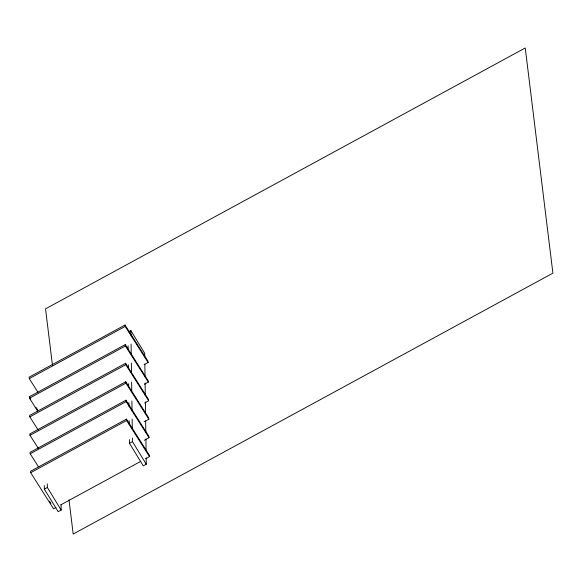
<?xml version="1.0" encoding="UTF-8"?>
<svg xmlns="http://www.w3.org/2000/svg" width="582" height="582" viewBox="0 0 582 582"><rect width="100%" height="100%" fill="white"/><g stroke="black" fill="none" stroke-linecap="round" stroke-linejoin="round"><path stroke-width="0.87" d="M144.132 364.667L148.097 362.513L147.93 361.109L125.043 325.018L29.1 377.194L29.275 378.606L38.041 392.428M29.275 378.606L125.217 326.422L125.043 325.018M128.637 331.864L130.885 330.641L144.685 353.23L144.736 356.839M37.765 411.241L29.486 398.19L29.311 396.779L125.254 344.602L148.141 380.686L148.315 382.098L144.351 384.251M29.486 398.19L125.428 346.006L125.254 344.602M144.685 402.933L148.65 400.78L148.475 399.376L125.588 363.284L29.646 415.461L29.82 416.872L38.099 429.923M29.82 416.872L125.763 364.696L125.588 363.284M144.081 421.826L148.839 419.236L148.665 417.832L125.777 381.741L29.835 433.925L30.009 435.329L38.288 448.38M30.009 435.329L125.952 383.152L125.777 381.741M144.271 440.283L149.028 437.693L148.854 436.289L125.967 400.205L30.024 452.381L30.199 453.785L38.477 466.837M30.199 453.785L126.141 401.609L125.967 400.205M145.536 458.762L149.501 456.608L149.334 455.197L126.447 419.113L30.504 471.289L30.679 472.693L53.559 508.784L55.937 507.489M30.679 472.693L126.621 420.517L126.447 419.113M61.081 504.645L61.154 510.058L58.156 511.687L44.356 489.106L47.36 487.476L47.302 483.868M146.184 457.91L146.271 464.232L143.274 465.862L129.473 443.28L132.47 441.643L132.42 438.035M60.695 504.907L140.779 461.351M125.217 326.422L148.097 362.513M125.428 346.006L148.315 382.098M125.763 364.696L148.65 400.78M125.952 383.152L148.839 419.236M126.141 401.609L149.028 437.693M126.621 420.517L149.501 456.608M29.311 396.779L30.773 399.085M36.128 407.531L37.59 409.83M49.492 501.233L50.954 503.539M132.47 441.643L146.271 464.232M47.36 487.476L61.154 510.058M52.504 365.598L45.542 308.853L525.248 47.964L552.9 273.147L73.186 534.036L68.989 499.807M144.838 364.056L145.02 376.692M145.114 383.007L145.289 395.644M145.384 401.958L145.551 413.693M145.653 420.91L145.82 432.644M145.915 438.959L146.082 450.694M130.885 330.641L130.95 335.159M131.081 344.18L131.219 354.111M131.35 363.132L131.488 373.062M131.619 382.083L131.75 391.111M131.888 401.034L132.034 410.965M132.15 419.084L132.289 429.014M128.084 345.81L128.135 349.418M128.353 364.761L128.404 368.37M128.622 383.713L128.658 386.419M128.891 402.664L128.942 406.28M129.153 420.713L129.204 424.329M129.422 439.665L129.473 443.28M44.305 485.497L44.356 489.106"/></g></svg>
